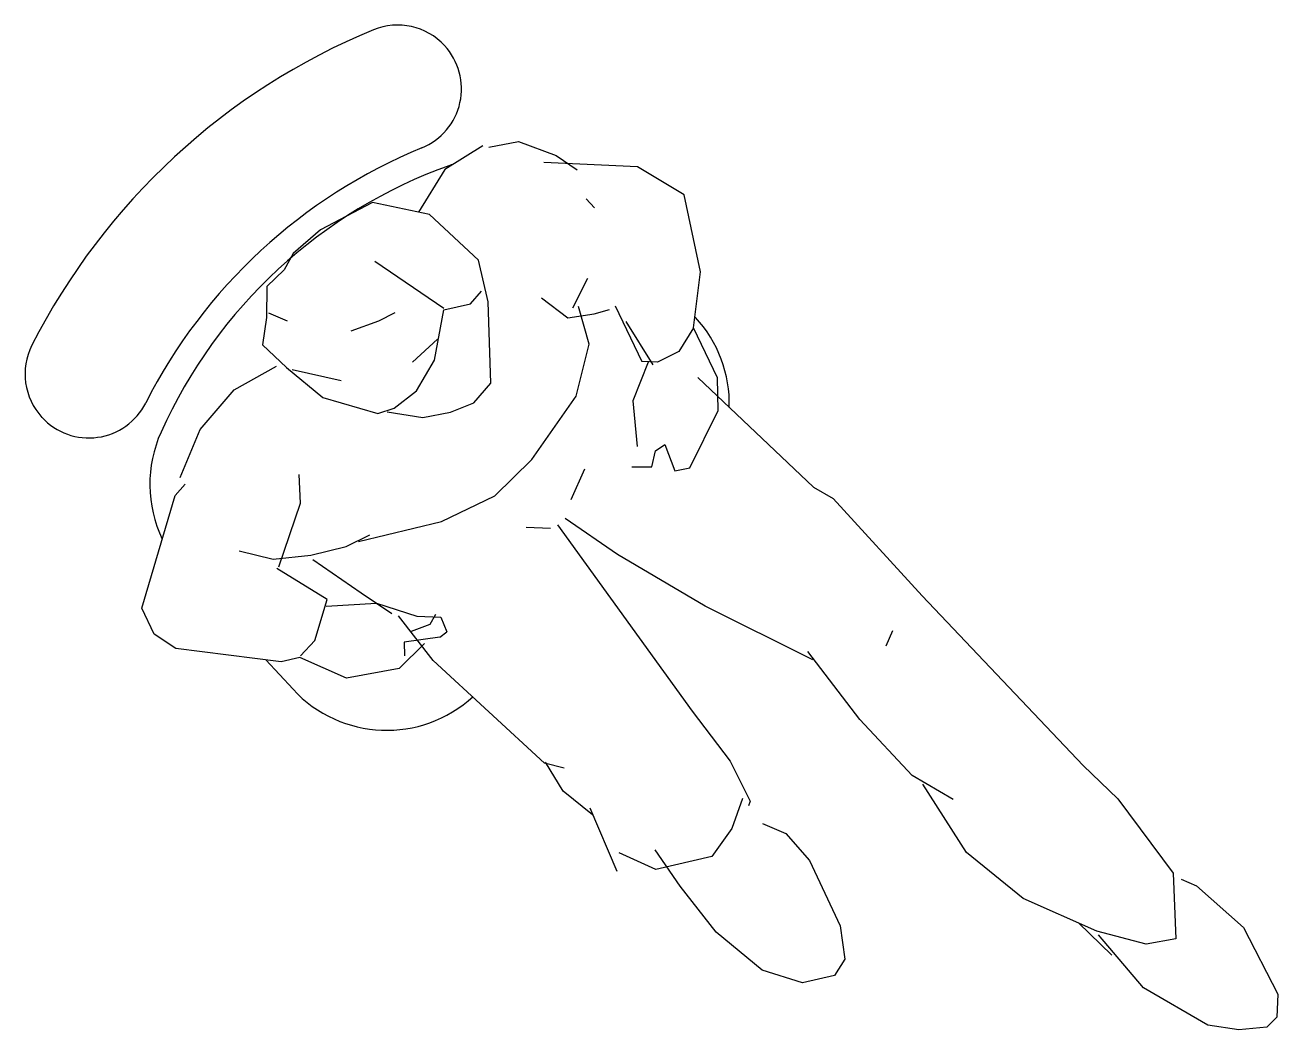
# Model space of a CAD drawing. Extents: x 8.532 to 9.516, y 17.249 to 18.037.
import ezdxf

# ---------------------------------------------------------------- set-up
doc = ezdxf.new("R2010")
doc.units = 0
doc.header["$MEASUREMENT"] = 0
doc.layers.get('0').update_dxf_attribs({"linetype": 'CONTINUOUS'})

msp = doc.modelspace()

# ---------------------------------------------------------------- linework, layer by layer
for p, q in [((8.86154, 18.02101), (8.86148, 18.02106)), ((8.89639, 17.94141), (8.91956, 17.94577)), ((8.91956, 17.94577), (8.94901, 17.93468)), ((8.89143, 17.94246), (8.86163, 17.92393)), ((8.94901, 17.93468), (8.96559, 17.92344)), ((9.01282, 17.92592), (8.93945, 17.92942)), ((9.04956, 17.90393), (9.01282, 17.92592)), ((8.86163, 17.92393), (8.84119, 17.89027)), ((8.80491, 17.89788), (8.76408, 17.8766)), ((8.84983, 17.88844), (8.80491, 17.89788)), ((8.97266, 17.90067), (8.9791, 17.89369)), ((9.06248, 17.84344), (9.04956, 17.90393)), ((8.88825, 17.8526), (8.84983, 17.88844)), ((8.76408, 17.8766), (8.74282, 17.8578)), ((8.74282, 17.8578), (8.73552, 17.84509)), ((8.86086, 17.81478), (8.80672, 17.85159)), ((8.89572, 17.81996), (8.88825, 17.8526)), ((8.73552, 17.84509), (8.72198, 17.83207)), ((8.96228, 17.81535), (8.97393, 17.83846)), ((9.05683, 17.79955), (9.06248, 17.84344)), ((8.72198, 17.83207), (8.72169, 17.80782)), ((8.88177, 17.81848), (8.89057, 17.82848)), ((8.86106, 17.81383), (8.88177, 17.81848)), ((8.89793, 17.75622), (8.89572, 17.81996)), ((8.9377, 17.82308), (8.95828, 17.80748)), ((8.97505, 17.78674), (8.96674, 17.81628)), ((8.99544, 17.81691), (9.01644, 17.77311)), ((8.72169, 17.80782), (8.71871, 17.78633)), ((8.72348, 17.81147), (8.73799, 17.80515)), ((8.80999, 17.80504), (8.82278, 17.81154)), ((8.85366, 17.77433), (8.86106, 17.81383)), ((8.95828, 17.80748), (8.97899, 17.81047)), ((8.97899, 17.81047), (8.99086, 17.81397)), ((9.05796, 17.8083), (9.05849, 17.80772)), ((8.78829, 17.79722), (8.80999, 17.80504)), ((9.00371, 17.80446), (9.02508, 17.77056)), ((9.05683, 17.79955), (9.04524, 17.78095)), ((9.07583, 17.7603), (9.05683, 17.79955)), ((8.83632, 17.77256), (8.85606, 17.79073)), ((8.96491, 17.74604), (8.97505, 17.78674)), ((8.71871, 17.78633), (8.73755, 17.76854)), ((9.04524, 17.78095), (9.0285, 17.77252)), ((8.69652, 17.75097), (8.72965, 17.76962)), ((8.73755, 17.76854), (8.76597, 17.74494)), ((8.83952, 17.75025), (8.85366, 17.77433)), ((9.02139, 17.77257), (9.00921, 17.74227)), ((9.0285, 17.77252), (9.01644, 17.77311)), ((8.78048, 17.75808), (8.74194, 17.76654)), ((9.06034, 17.76049), (9.15111, 17.67454)), ((9.07611, 17.73467), (9.07583, 17.7603)), ((8.66977, 17.71987), (8.69652, 17.75097)), ((8.82204, 17.7366), (8.83952, 17.75025)), ((8.88444, 17.74081), (8.89793, 17.75622)), ((8.76597, 17.74494), (8.80912, 17.73231)), ((8.86629, 17.73336), (8.88444, 17.74081)), ((8.92993, 17.69623), (8.96491, 17.74604)), ((9.00921, 17.74227), (9.01254, 17.7064)), ((8.54563, 17.72928), (8.54557, 17.72934)), ((8.80912, 17.73231), (8.82204, 17.7366)), ((8.81658, 17.73363), (8.84446, 17.72916)), ((8.84446, 17.72916), (8.86629, 17.73336)), ((9.05399, 17.68986), (9.07611, 17.73467)), ((8.65413, 17.68219), (8.66977, 17.71987)), ((9.02707, 17.70313), (9.03434, 17.70812)), ((9.03434, 17.70812), (9.04234, 17.68739)), ((9.0243, 17.69062), (9.02707, 17.70313)), ((8.90089, 17.66787), (8.92993, 17.69623)), ((8.97141, 17.6888), (8.96073, 17.66468)), ((9.00852, 17.69051), (9.0243, 17.69062)), ((9.04234, 17.68739), (9.05399, 17.68986)), ((8.74855, 17.66214), (8.7475, 17.68452)), ((8.65, 17.66804), (8.65784, 17.67696)), ((9.15111, 17.67454), (9.1666, 17.66569)), ((8.62401, 17.57955), (8.65, 17.66804)), ((8.73146, 17.61212), (8.74855, 17.66214)), ((8.85908, 17.64759), (8.90089, 17.66787)), ((9.1666, 17.66569), (9.2362, 17.5894)), ((8.99733, 17.62169), (8.9561, 17.64989)), ((8.79407, 17.63203), (8.85908, 17.64759)), ((8.94461, 17.64211), (8.92558, 17.64296)), ((8.95016, 17.6451), (9.05574, 17.49877)), ((8.78437, 17.62794), (8.80279, 17.63712)), ((8.70021, 17.62449), (8.7271, 17.61798)), ((8.7271, 17.61798), (8.75658, 17.62134)), ((8.75658, 17.62134), (8.78437, 17.62794)), ((9.06612, 17.58128), (8.99733, 17.62169)), ((8.76945, 17.58653), (8.72992, 17.61079)), ((8.79606, 17.59143), (8.75827, 17.61761)), ((8.82011, 17.57531), (8.79606, 17.59143)), ((8.75977, 17.55422), (8.76945, 17.58653)), ((8.76869, 17.58115), (8.80803, 17.58343)), ((8.80803, 17.58343), (8.83988, 17.57328)), ((9.15058, 17.53904), (9.06612, 17.58128)), ((9.2362, 17.5894), (9.36278, 17.45626)), ((8.63374, 17.55914), (8.62401, 17.57955)), ((8.85258, 17.53855), (8.82529, 17.57351)), ((8.83988, 17.57328), (8.85867, 17.57262)), ((8.85011, 17.56707), (8.85475, 17.57489)), ((8.85867, 17.57262), (8.86326, 17.56107)), ((8.83554, 17.56152), (8.85011, 17.56707)), ((8.85778, 17.5568), (8.86326, 17.56107)), ((9.21311, 17.56196), (9.20777, 17.5499)), ((8.65059, 17.54796), (8.63374, 17.55914)), ((8.74845, 17.54229), (8.75977, 17.55422)), ((8.8458, 17.55196), (8.82586, 17.53229)), ((8.85778, 17.5568), (8.8298, 17.55288)), ((8.8298, 17.55288), (8.82995, 17.54228)), ((8.73331, 17.53752), (8.65059, 17.54796)), ((8.74782, 17.54092), (8.73331, 17.53752)), ((8.78463, 17.52471), (8.74782, 17.54092)), ((9.18729, 17.49225), (9.14669, 17.54564)), ((8.72131, 17.53904), (8.74258, 17.516)), ((8.82586, 17.53229), (8.78463, 17.52471)), ((8.93995, 17.45808), (8.85258, 17.53855)), ((9.05574, 17.49877), (9.0857, 17.45956)), ((9.22851, 17.44829), (9.18729, 17.49225)), ((8.9555, 17.45419), (8.93995, 17.45808)), ((8.95454, 17.43614), (8.94071, 17.45882)), ((9.0857, 17.45956), (9.10125, 17.42831)), ((9.36278, 17.45626), (9.38993, 17.42996)), ((9.26075, 17.42958), (9.22851, 17.44829)), ((8.97757, 17.41755), (8.95454, 17.43614)), ((9.27108, 17.38799), (9.23691, 17.44143)), ((8.99708, 17.37303), (8.9759, 17.42277)), ((9.09536, 17.43026), (9.08703, 17.40675)), ((9.10125, 17.42831), (9.10001, 17.42456)), ((9.38993, 17.42996), (9.43321, 17.37183)), ((9.08703, 17.40675), (9.07139, 17.38473)), ((9.11115, 17.41071), (9.12931, 17.40272)), ((9.12931, 17.40272), (9.14786, 17.38171)), ((9.0274, 17.37465), (8.99866, 17.38754)), ((9.04643, 17.3614), (9.02673, 17.39009)), ((9.07139, 17.38473), (9.0274, 17.37465)), ((9.31551, 17.35192), (9.27108, 17.38799)), ((9.14786, 17.38171), (9.17208, 17.33034)), ((9.43321, 17.37183), (9.43539, 17.3203)), ((9.43965, 17.36701), (9.45171, 17.36167)), ((9.0747, 17.32543), (9.04643, 17.3614)), ((9.45171, 17.36167), (9.48844, 17.32907)), ((9.37335, 17.32624), (9.31551, 17.35192)), ((9.11071, 17.29556), (9.0747, 17.32543)), ((9.17208, 17.33034), (9.17564, 17.30419)), ((9.38518, 17.30728), (9.35897, 17.3327)), ((9.41208, 17.31612), (9.37335, 17.32624)), ((9.48844, 17.32907), (9.51553, 17.27679)), ((9.40994, 17.28176), (9.37466, 17.32344)), ((9.43539, 17.3203), (9.41208, 17.31612)), ((9.14251, 17.28553), (9.11071, 17.29556)), ((9.17564, 17.30419), (9.16757, 17.29142)), ((9.16757, 17.29142), (9.14251, 17.28553)), ((9.46056, 17.25245), (9.40994, 17.28176)), ((9.51553, 17.27679), (9.51457, 17.25874)), ((9.51457, 17.25874), (9.50679, 17.25092)), ((9.48476, 17.2487), (9.46056, 17.25245)), ((9.50679, 17.25092), (9.48476, 17.2487))]:
    msp.add_line(p, q)
for centre, radius, start, end in [((9.00538, 17.54832), 0.52455, 112.37396, 153.06745), ((8.82475, 17.98714), 0.05, 42.7207, 112.37396), ((8.8248, 17.98708), 0.05, 292.32037, 42.7207), ((9.00457, 17.5492), 0.42335, 112.32037, 153.12104), ((8.99779, 17.55654), 0.39335, 109.64045, 155.80096), ((8.89919, 17.83283), 0.1, 108.2716, 109.64045), ((8.98502, 17.73988), 0.1, 358.4365, 42.7207), ((8.58231, 17.76326), 0.05, 153.06745, 222.7207), ((8.58236, 17.7632), 0.05, 222.7207, 333.12104), ((8.73022, 17.67679), 0.1, 155.80096, 205.47336), ((8.81605, 17.58384), 0.1, 222.7207, 312.7207)]:
    msp.add_arc(centre, radius, start, end)

doc.saveas('drawing.dxf')
